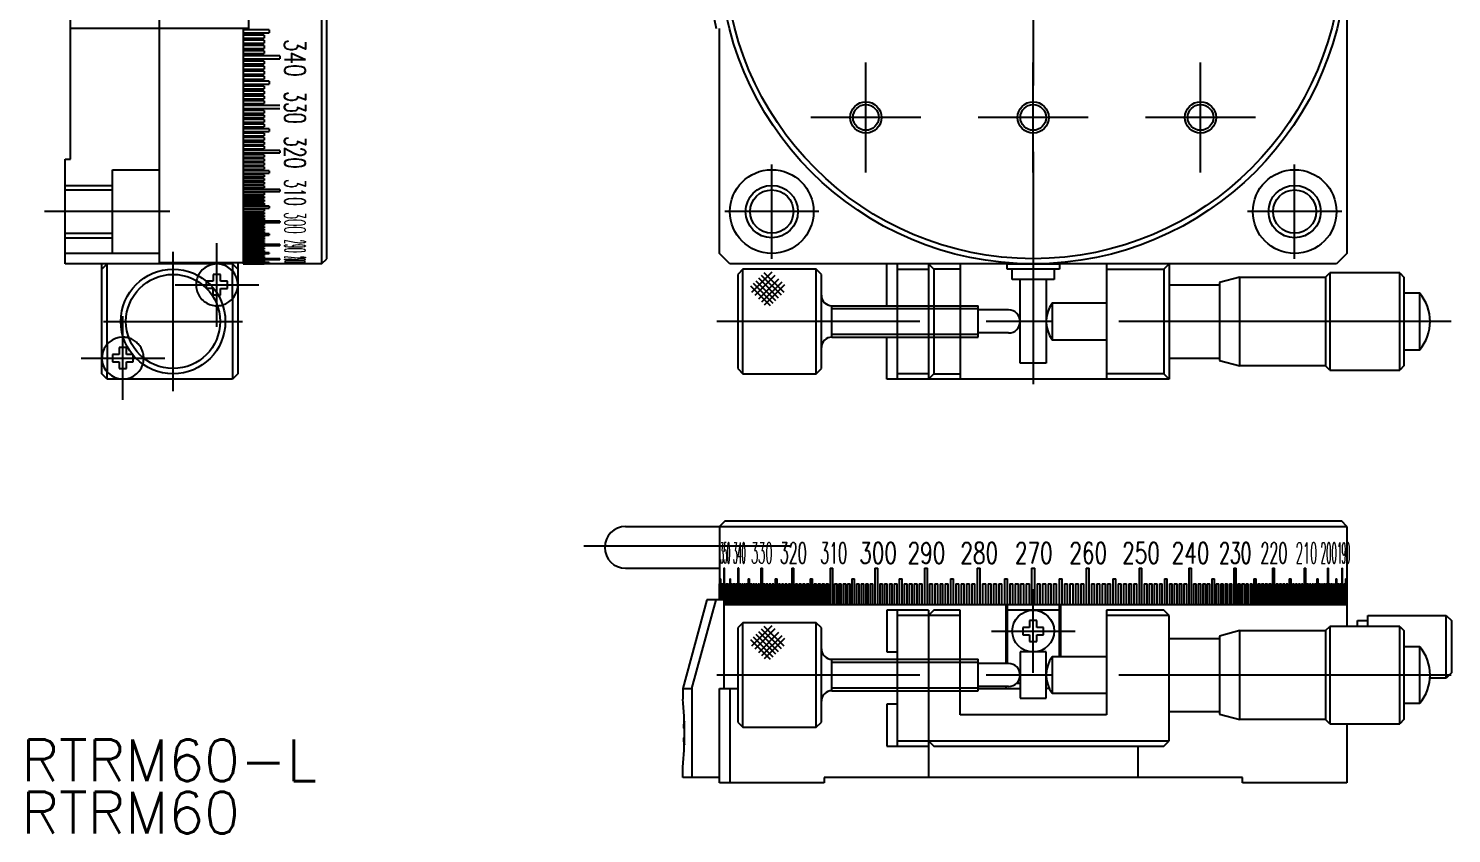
# Model space of a CAD drawing. Extents: x 1 to 268, y 0 to 156.
# Drawn here: x 0.7 to 136.8, y 0 to 76.9 of the extents above; entities that cross this region are included whole.
import ezdxf

# ---------------------------------------------------------------- set-up
doc = ezdxf.new("R2010")
doc.units = 0
doc.linetypes.add('CENTER', pattern=[50.8, 31.75, -6.35, 6.35, -6.35])
doc.linetypes.add('DASHED', pattern=[19.05, 12.7, -6.35])
doc.layers.get('0').update_dxf_attribs({"linetype": 'CONTINUOUS'})
doc.layers.add('CENTER', color=1, linetype='CENTER')
doc.styles.get("Standard").update_dxf_attribs({"font": 'txt.shx', "height": 3, "bigfont": 'bigfont.shx'})

# ---------------------------------------------------------------- blocks, each defined once
blk = doc.blocks.new('*U1')
at = {"color": 7, "linetype": 'CONTINUOUS'}
blk.add_text('RTRM60-L', height=4, dxfattribs=at).set_placement((0, 5))
blk = doc.blocks.new('*U2')
at = {"color": 7, "linetype": 'CONTINUOUS'}
blk.add_text('RTRM60', height=4, dxfattribs=at).set_placement((0, 0))

msp = doc.modelspace()

# ---------------------------------------------------------------- linework, layer by layer
at = {"color": 1, "linetype": 'CENTER'}
for p, q in [((96.76, 115.94), (96.76, 42.94)), ((80.76, 63.19), (80.76, 73.69)), ((96.76, 63.19), (96.76, 73.69)), ((112.76, 63.19), (112.76, 73.69)), ((86.01, 68.44), (75.51, 68.44)), ((102.01, 68.44), (91.51, 68.44)), ((118.01, 68.44), (107.51, 68.44)), ((71.76, 54.94), (71.76, 63.94)), ((121.76, 54.94), (121.76, 63.94)), ((76.26, 59.44), (67.26, 59.44)), ((126.26, 59.44), (117.26, 59.44)), ((18.71, 48.44), (18.71, 56.44)), ((14.51, 42.29), (14.51, 55.59)), ((14.71, 52.44), (22.71, 52.44)), ((9.71, 41.44), (9.71, 49.44)), ((7.86, 48.94), (21.16, 48.94)), ((136.71, 48.94), (66.51, 48.94)), ((5.71, 45.44), (13.71, 45.44)), ((53.79, 27.49), (73.57, 27.49)), ((96.76, 15.35), (96.76, 23.35)), ((92.76, 19.35), (100.76, 19.35)), ((136.71, 15.15), (66.51, 15.15))]:
    msp.add_line(p, q, dxfattribs=at)
at = {"color": 7, "linetype": 'CONTINUOUS'}
for p, q in [((13.21, 54.44), (13.21, 114.44)), ((28.71, 114.44), (28.71, 54.44)), ((29.21, 54.94), (29.21, 113.94)), ((126.76, 113.44), (126.76, 55.44)), ((4.71, 64.44), (4.71, 104.44)), ((21.71, 91.94), (21.71, 76.94)), ((21.71, 76.94), (4.71, 76.94)), ((21.21, 76.94), (21.21, 54.44)), ((66.76, 55.44), (66.76, 76.94)), ((4.21, 54.44), (4.21, 64.44)), ((4.21, 64.44), (4.71, 64.44)), ((13.21, 55.44), (4.21, 55.44)), ((20.21, 54.44), (4.21, 54.44)), ((7.71, 43.94), (7.71, 54.44)), ((7.71, 53.94), (8.21, 54.44)), ((8.21, 46.77), (8.21, 54.44)), ((21.21, 54.56), (13.21, 54.56)), ((13.71, 54.56), (13.71, 54.44)), ((20.71, 53.94), (20.21, 54.44)), ((20.21, 54.44), (20.21, 53.77)), ((20.71, 54.56), (20.71, 43.94)), ((28.71, 54.44), (21.21, 54.44)), ((28.71, 54.44), (29.21, 54.94)), ((67.76, 54.44), (66.76, 55.44)), ((125.76, 54.44), (67.76, 54.44)), ((82.76, 50.44), (82.76, 54.44)), ((83.76, 54.44), (83.76, 43.44)), ((86.76, 54.44), (86.76, 43.44)), ((87.26, 53.94), (86.76, 54.44)), ((89.76, 54.44), (89.76, 43.44)), ((94.26, 53.94), (94.26, 54.44)), ((99.26, 54.44), (99.26, 53.94)), ((103.76, 54.44), (103.76, 43.44)), ((109.26, 53.94), (109.76, 54.44)), ((109.76, 54.44), (109.76, 43.44)), ((126.76, 55.44), (125.76, 54.44)), ((19.06, 53.44), (18.36, 53.44)), ((18.36, 53.44), (18.36, 52.79)), ((19.06, 52.79), (19.06, 53.44)), ((69.01, 53.94), (68.51, 53.44)), ((68.51, 53.44), (68.51, 44.44)), ((76.01, 53.94), (69.01, 53.94)), ((69.01, 43.94), (69.01, 53.94)), ((76.51, 53.44), (76.01, 53.94)), ((76.01, 43.94), (76.01, 53.94)), ((76.51, 44.44), (76.51, 53.44)), ((83.76, 53.94), (86.76, 53.94)), ((89.76, 53.94), (87.26, 53.94)), ((87.26, 53.94), (87.26, 43.94)), ((99.26, 53.94), (94.26, 53.94)), ((94.76, 52.94), (94.76, 53.94)), ((98.76, 53.94), (98.76, 52.94)), ((103.76, 53.94), (109.26, 53.94)), ((109.26, 53.94), (109.26, 43.94)), ((116.51, 53.19), (114.56, 52.67)), ((116.51, 44.69), (116.51, 53.19)), ((116.51, 53.19), (124.71, 53.19)), ((124.71, 53.19), (125.11, 53.59)), ((124.71, 53.19), (124.71, 44.69)), ((125.11, 53.59), (125.11, 44.29)), ((131.81, 53.59), (125.11, 53.59)), ((131.81, 44.29), (131.81, 53.59)), ((131.81, 53.59), (132.21, 53.19)), ((132.21, 53.19), (132.21, 44.69)), ((18.36, 52.79), (17.71, 52.79)), ((17.71, 52.79), (17.71, 52.79)), ((19.71, 52.79), (19.06, 52.79)), ((19.06, 51.44), (19.06, 52.09)), ((19.06, 52.09), (19.71, 52.09)), ((19.71, 52.09), (19.71, 52.79)), ((98.76, 52.94), (94.76, 52.94)), ((95.51, 44.94), (95.51, 52.94)), ((98.01, 52.94), (98.01, 44.94)), ((109.76, 52.44), (114.56, 52.44)), ((114.56, 52.67), (114.56, 45.22)), ((18.84, 51.44), (19.06, 51.44)), ((20.21, 51.12), (20.21, 43.44)), ((77.51, 50.44), (83.76, 50.44)), ((77.51, 47.44), (77.51, 50.44)), ((89.76, 50.44), (91.51, 50.44)), ((91.51, 47.44), (91.51, 50.44)), ((103.76, 50.69), (98.57, 50.69)), ((98.57, 50.69), (98.57, 47.19)), ((133.73, 51.64), (132.21, 51.64)), ((133.73, 46.24), (133.73, 51.64)), ((94.41, 50.04), (91.51, 50.04)), ((94.41, 47.84), (91.51, 47.84)), ((10.06, 46.44), (9.36, 46.44)), ((9.36, 46.44), (9.36, 45.79)), ((10.06, 45.79), (10.06, 46.44)), ((77.51, 47.44), (83.76, 47.44)), ((82.76, 43.44), (82.76, 47.44)), ((89.76, 47.44), (91.51, 47.44)), ((98.57, 47.19), (103.76, 47.19)), ((9.36, 45.79), (8.71, 45.79)), ((8.71, 45.79), (8.71, 45.09)), ((8.71, 45.09), (9.36, 45.09)), ((9.36, 45.09), (9.36, 44.44)), ((10.63, 45.79), (10.06, 45.79)), ((10.06, 44.44), (10.06, 45.09)), ((10.06, 45.09), (10.71, 45.09)), ((10.71, 45.09), (10.71, 45.69)), ((98.01, 44.94), (95.51, 44.94)), ((109.76, 45.44), (114.56, 45.44)), ((114.56, 45.22), (116.51, 44.69)), ((132.21, 46.24), (133.73, 46.24)), ((8.21, 43.44), (7.71, 43.94)), ((8.21, 43.44), (8.21, 44.12)), ((9.36, 44.44), (10.06, 44.44)), ((20.71, 43.94), (20.21, 43.44)), ((68.51, 44.44), (69.01, 43.94)), ((69.01, 43.94), (76.01, 43.94)), ((76.01, 43.94), (76.51, 44.44)), ((86.76, 43.94), (83.76, 43.94)), ((87.26, 43.94), (86.76, 43.44)), ((87.26, 43.94), (89.76, 43.94)), ((109.26, 43.94), (103.76, 43.94)), ((109.26, 43.94), (109.76, 43.44)), ((124.71, 44.69), (116.51, 44.69)), ((125.11, 44.29), (124.71, 44.69)), ((125.11, 44.29), (131.81, 44.29)), ((132.21, 44.69), (131.81, 44.29)), ((20.21, 43.44), (8.21, 43.44)), ((109.76, 43.44), (82.76, 43.44)), ((57.79, 29.35), (126.76, 29.35)), ((67.26, 29.85), (66.76, 29.35)), ((66.76, 29.35), (66.76, 22.35)), ((126.26, 29.85), (67.26, 29.85)), ((126.76, 29.35), (126.26, 29.85)), ((126.76, 29.35), (126.76, 21.85)), ((57.79, 25.35), (66.76, 25.35)), ((67.24, 25.35), (67.19, 25.35)), ((68.62, 25.35), (68.52, 25.35)), ((65.54, 22.35), (63.26, 13.85)), ((64.11, 13.85), (66.45, 22.35)), ((67.2, 22.35), (65.54, 22.35)), ((67.2, 13.85), (67.2, 22.35)), ((126.76, 21.85), (67.2, 21.85)), ((94.16, 16.25), (94.16, 21.85)), ((94.26, 21.85), (94.26, 16.25)), ((99.26, 16.9), (99.26, 21.85)), ((99.36, 21.85), (99.36, 16.9)), ((126.76, 21.85), (126.76, 19.8)), ((86.76, 21.35), (82.76, 21.35)), ((82.76, 21.35), (82.76, 17.35)), ((83.76, 21.35), (83.76, 8.35)), ((89.76, 20.85), (83.76, 20.85)), ((87.26, 21.35), (86.76, 20.85)), ((86.76, 21.35), (86.76, 5.35)), ((89.76, 21.35), (87.26, 21.35)), ((89.76, 11.35), (89.76, 21.35)), ((99.26, 21.35), (94.26, 21.35)), ((109.26, 21.35), (103.76, 21.35)), ((103.76, 21.35), (103.76, 11.35)), ((109.76, 20.85), (103.76, 20.85)), ((109.76, 20.85), (109.26, 21.35)), ((109.76, 8.85), (109.76, 20.85)), ((128.76, 19.8), (128.76, 20.85)), ((128.76, 20.85), (136.26, 20.85)), ((136.26, 20.85), (136.76, 20.35)), ((136.26, 14.85), (136.26, 20.85)), ((69.01, 20.15), (68.51, 19.65)), ((68.51, 19.65), (68.51, 10.65)), ((76.01, 20.15), (69.01, 20.15)), ((69.01, 10.15), (69.01, 20.15)), ((76.51, 19.65), (76.01, 20.15)), ((76.01, 10.15), (76.01, 20.15)), ((76.51, 10.65), (76.51, 19.65)), ((96.41, 19.7), (95.76, 19.7)), ((95.76, 19.7), (95.76, 19)), ((97.11, 20.35), (96.41, 20.35)), ((96.41, 20.35), (96.41, 19.7)), ((97.11, 19.7), (97.11, 20.35)), ((97.76, 19.7), (97.11, 19.7)), ((97.76, 19), (97.76, 19.7)), ((116.51, 19.4), (114.56, 18.87)), ((116.51, 10.9), (116.51, 19.4)), ((116.51, 19.4), (124.71, 19.4)), ((124.71, 19.4), (125.11, 19.8)), ((124.71, 19.4), (124.71, 10.9)), ((125.11, 19.8), (125.11, 10.5)), ((131.81, 19.8), (125.11, 19.8)), ((127.76, 19.8), (127.76, 20.35)), ((127.76, 20.35), (128.76, 20.35)), ((131.81, 10.5), (131.81, 19.8)), ((131.81, 19.8), (132.21, 19.4)), ((132.21, 19.4), (132.21, 10.9)), ((136.76, 20.35), (136.76, 15.35)), ((95.76, 19), (96.41, 19)), ((96.41, 19), (96.41, 18.35)), ((96.41, 18.35), (97.11, 18.35)), ((97.11, 18.35), (97.11, 19)), ((97.11, 19), (97.76, 19)), ((109.76, 18.65), (114.56, 18.65)), ((114.56, 18.87), (114.56, 11.42)), ((133.73, 17.85), (132.21, 17.85)), ((133.73, 12.45), (133.73, 17.85)), ((77.51, 16.65), (83.76, 16.65)), ((77.51, 13.65), (77.51, 16.65)), ((82.76, 17.35), (83.76, 17.35)), ((89.76, 16.65), (91.51, 16.65)), ((91.51, 13.65), (91.51, 16.65)), ((98.01, 17.35), (95.51, 17.35)), ((95.51, 17.35), (95.51, 12.95)), ((98.01, 12.95), (98.01, 17.35)), ((103.76, 16.9), (98.57, 16.9)), ((98.57, 16.9), (98.57, 13.4)), ((94.41, 16.25), (91.51, 16.25)), ((136.76, 15.35), (136.26, 14.85)), ((63.26, 13.85), (64.11, 13.85)), ((63.26, 13.85), (63.26, 12.85)), ((64.11, 13.85), (64.11, 5.35)), ((66.76, 4.85), (66.76, 13.85)), ((66.76, 13.85), (68.51, 13.85)), ((67.76, 13.85), (67.76, 4.85)), ((77.51, 13.65), (83.76, 13.65)), ((89.76, 13.65), (91.51, 13.65)), ((94.41, 14.05), (91.51, 14.05)), ((91.51, 13.85), (95.51, 13.85)), ((94.16, 13.85), (94.16, 14.05)), ((95.51, 14.35), (95.17, 14.35)), ((98.12, 14.35), (98.01, 14.35)), ((98.31, 13.85), (98.01, 13.85)), ((136.26, 14.85), (134.7, 14.85)), ((83.76, 12.35), (82.76, 12.35)), ((82.76, 12.35), (82.76, 8.35)), ((95.51, 12.95), (98.01, 12.95)), ((98.57, 13.4), (103.76, 13.4)), ((132.21, 12.45), (133.73, 12.45)), ((103.76, 11.35), (89.76, 11.35)), ((109.76, 11.65), (114.56, 11.65)), ((114.56, 11.42), (116.51, 10.9)), ((124.71, 10.9), (116.51, 10.9)), ((125.11, 10.5), (124.71, 10.9)), ((132.21, 10.9), (131.81, 10.5)), ((63.42, 10.06), (63.33, 10.06)), ((63.33, 10.06), (63.42, 9.96)), ((68.51, 10.65), (69.01, 10.15)), ((69.01, 10.15), (76.01, 10.15)), ((76.01, 10.15), (76.51, 10.65)), ((125.11, 10.5), (131.81, 10.5)), ((126.76, 10.5), (126.76, 4.85)), ((63.33, 9.13), (63.42, 9.24)), ((63.42, 9.13), (63.33, 9.13)), ((82.76, 8.35), (86.76, 8.35)), ((83.76, 8.85), (109.76, 8.85)), ((86.76, 8.85), (87.26, 8.35)), ((87.26, 8.35), (109.26, 8.35)), ((106.76, 8.35), (106.76, 5.35)), ((109.26, 8.35), (109.76, 8.85)), ((63.26, 5.35), (63.26, 6.35)), ((66.76, 5.35), (63.26, 5.35)), ((76.76, 4.85), (66.76, 4.85)), ((116.76, 5.35), (76.76, 5.35)), ((76.76, 5.35), (76.76, 4.85)), ((116.76, 4.85), (116.76, 5.35)), ((126.76, 4.85), (116.76, 4.85))]:
    msp.add_line(p, q, dxfattribs=at)
for p, q in [((23.71, 76.82), (21.21, 76.82)), ((21.21, 76.54), (23.71, 76.54)), ((23.21, 76.32), (21.21, 76.32)), ((23.21, 76.32), (23.21, 76.03)), ((23.71, 76.82), (23.71, 76.54)), ((21.21, 76.03), (23.21, 76.03)), ((23.21, 75.82), (21.21, 75.82)), ((21.21, 75.53), (23.21, 75.53)), ((23.21, 75.32), (21.21, 75.32)), ((21.21, 75.03), (23.21, 75.03)), ((23.21, 75.82), (23.21, 75.53)), ((23.21, 75.32), (23.21, 75.03)), ((23.21, 74.82), (21.21, 74.82)), ((21.21, 74.54), (23.21, 74.54)), ((24.71, 74.32), (21.21, 74.32)), ((21.21, 74.04), (24.71, 74.04)), ((23.21, 73.83), (21.21, 73.83)), ((21.21, 73.55), (23.21, 73.55)), ((23.21, 74.82), (23.21, 74.54)), ((23.21, 73.83), (23.21, 73.55)), ((24.71, 74.32), (24.71, 74.04)), ((23.21, 73.35), (21.21, 73.35)), ((21.21, 73.07), (23.21, 73.07)), ((23.21, 72.86), (21.21, 72.86)), ((21.21, 72.58), (23.21, 72.58)), ((23.21, 72.38), (21.21, 72.38)), ((23.21, 73.35), (23.21, 73.07)), ((23.21, 72.86), (23.21, 72.58)), ((23.21, 72.38), (23.21, 72.11)), ((21.21, 72.11), (23.21, 72.11)), ((23.71, 71.9), (21.21, 71.9)), ((21.21, 71.63), (23.71, 71.63)), ((23.21, 71.43), (21.21, 71.43)), ((21.21, 71.16), (23.21, 71.16)), ((23.21, 70.96), (21.21, 70.96)), ((23.21, 71.43), (23.21, 71.16)), ((23.21, 70.96), (23.21, 70.69)), ((23.71, 71.9), (23.71, 71.63)), ((21.21, 70.69), (23.21, 70.69)), ((23.21, 70.49), (21.21, 70.49)), ((21.21, 70.23), (23.21, 70.23)), ((23.21, 70.03), (21.21, 70.03)), ((21.21, 69.77), (23.21, 69.77)), ((24.71, 69.57), (21.21, 69.57)), ((23.21, 70.49), (23.21, 70.23)), ((23.21, 70.03), (23.21, 69.77)), ((21.21, 69.31), (24.71, 69.31)), ((23.21, 69.12), (21.21, 69.12)), ((21.21, 68.86), (23.21, 68.86)), ((23.21, 68.67), (21.21, 68.67)), ((21.21, 68.42), (23.21, 68.42)), ((23.21, 68.23), (21.21, 68.23)), ((23.21, 69.12), (23.21, 68.86)), ((23.21, 68.67), (23.21, 68.42)), ((23.21, 68.23), (23.21, 67.98)), ((21.21, 67.98), (23.21, 67.98)), ((23.21, 67.79), (21.21, 67.79)), ((21.21, 67.54), (23.21, 67.54)), ((23.71, 67.36), (21.21, 67.36)), ((21.21, 67.11), (23.71, 67.11)), ((23.21, 66.93), (21.21, 66.93)), ((21.21, 66.69), (23.21, 66.69)), ((23.21, 67.79), (23.21, 67.54)), ((23.21, 66.93), (23.21, 66.69)), ((23.71, 67.36), (23.71, 67.11)), ((23.21, 66.51), (21.21, 66.51)), ((21.21, 66.27), (23.21, 66.27)), ((23.21, 66.09), (21.21, 66.09)), ((21.21, 65.86), (23.21, 65.86)), ((23.21, 65.68), (21.21, 65.68)), ((21.21, 65.45), (23.21, 65.45)), ((23.21, 66.51), (23.21, 66.27)), ((23.21, 66.09), (23.21, 65.86)), ((23.21, 65.68), (23.21, 65.45)), ((24.71, 65.28), (21.21, 65.28)), ((21.21, 65.05), (24.71, 65.05)), ((23.21, 64.88), (21.21, 64.88)), ((21.21, 64.65), (23.21, 64.65)), ((23.21, 64.48), (21.21, 64.48)), ((21.21, 64.26), (23.21, 64.26)), ((23.21, 64.09), (21.21, 64.09)), ((23.21, 64.88), (23.21, 64.65)), ((23.21, 64.48), (23.21, 64.26)), ((23.21, 64.09), (23.21, 63.88)), ((24.71, 65.28), (24.71, 65.05)), ((21.21, 63.88), (23.21, 63.88)), ((23.21, 63.71), (21.21, 63.71)), ((21.21, 63.5), (23.21, 63.5)), ((23.71, 63.34), (21.21, 63.34)), ((21.21, 63.13), (23.71, 63.13)), ((23.21, 62.97), (21.21, 62.97)), ((21.21, 62.76), (23.21, 62.76)), ((23.21, 62.61), (21.21, 62.61)), ((23.21, 63.71), (23.21, 63.5)), ((23.21, 62.97), (23.21, 62.76)), ((23.21, 62.61), (23.21, 62.4)), ((23.71, 63.34), (23.71, 63.13)), ((21.21, 62.4), (23.21, 62.4)), ((23.21, 62.25), (21.21, 62.25)), ((21.21, 62.05), (23.21, 62.05)), ((23.21, 61.9), (21.21, 61.9)), ((21.21, 61.71), (23.21, 61.71)), ((24.71, 61.56), (21.21, 61.56)), ((21.21, 61.37), (24.71, 61.37)), ((23.21, 62.25), (23.21, 62.05)), ((23.21, 61.9), (23.21, 61.71)), ((24.71, 61.56), (24.71, 61.37)), ((23.21, 61.22), (21.21, 61.22)), ((21.21, 61.04), (23.21, 61.04)), ((23.21, 60.9), (21.21, 60.9)), ((21.21, 60.71), (23.21, 60.71)), ((23.21, 60.58), (21.21, 60.58)), ((21.21, 60.4), (23.21, 60.4)), ((23.21, 60.26), (21.21, 60.26)), ((21.21, 60.09), (23.21, 60.09)), ((23.71, 59.96), (21.21, 59.96)), ((23.21, 61.22), (23.21, 61.04)), ((23.21, 60.9), (23.21, 60.71)), ((23.21, 60.58), (23.21, 60.4)), ((23.21, 60.26), (23.21, 60.09)), ((23.71, 59.96), (23.71, 59.78)), ((21.21, 59.78), (23.71, 59.78)), ((23.21, 59.66), (21.21, 59.66)), ((21.21, 59.49), (23.21, 59.49)), ((23.21, 59.37), (21.21, 59.37)), ((21.21, 59.2), (23.21, 59.2)), ((23.21, 59.08), (21.21, 59.08)), ((21.21, 58.92), (23.21, 58.92)), ((23.21, 58.81), (21.21, 58.81)), ((21.21, 58.65), (23.21, 58.65)), ((24.71, 58.54), (21.21, 58.54)), ((23.21, 59.66), (23.21, 59.49)), ((23.21, 59.37), (23.21, 59.2)), ((23.21, 59.08), (23.21, 58.92)), ((23.21, 58.81), (23.21, 58.65)), ((24.71, 58.54), (24.71, 58.39)), ((21.21, 58.39), (24.71, 58.39)), ((23.21, 58.28), (21.21, 58.28)), ((21.21, 58.13), (23.21, 58.13)), ((23.21, 58.03), (21.21, 58.03)), ((21.21, 57.89), (23.21, 57.89)), ((23.21, 57.78), (21.21, 57.78)), ((21.21, 57.65), (23.21, 57.65)), ((23.21, 57.55), (21.21, 57.55)), ((21.21, 57.42), (23.21, 57.42)), ((23.71, 57.32), (21.21, 57.32)), ((21.21, 57.19), (23.71, 57.19)), ((23.21, 58.28), (23.21, 58.13)), ((23.21, 58.03), (23.21, 57.89)), ((23.21, 57.78), (23.21, 57.65)), ((23.21, 57.55), (23.21, 57.42)), ((23.71, 57.32), (23.71, 57.19)), ((23.21, 57.1), (21.21, 57.1)), ((21.21, 56.98), (23.21, 56.98)), ((23.21, 56.89), (21.21, 56.89)), ((21.21, 56.77), (23.21, 56.77)), ((23.21, 56.69), (21.21, 56.69)), ((21.21, 56.57), (23.21, 56.57)), ((23.21, 56.49), (21.21, 56.49)), ((21.21, 56.38), (23.21, 56.38)), ((24.71, 56.31), (21.21, 56.31)), ((21.21, 56.2), (24.71, 56.2)), ((23.21, 56.13), (21.21, 56.13)), ((21.21, 56.03), (23.21, 56.03)), ((23.21, 55.96), (21.21, 55.96)), ((21.21, 55.87), (23.21, 55.87)), ((23.21, 55.8), (21.21, 55.8)), ((23.21, 57.1), (23.21, 56.98)), ((23.21, 56.89), (23.21, 56.77)), ((23.21, 56.69), (23.21, 56.57)), ((23.21, 56.49), (23.21, 56.38)), ((23.21, 56.13), (23.21, 56.03)), ((23.21, 55.96), (23.21, 55.87)), ((23.21, 55.8), (23.21, 55.71)), ((24.71, 56.31), (24.71, 56.2)), ((21.21, 55.71), (23.21, 55.71)), ((23.21, 55.65), (21.21, 55.65)), ((21.21, 55.57), (23.21, 55.57)), ((23.71, 55.51), (21.21, 55.51)), ((21.21, 55.43), (23.71, 55.43)), ((23.21, 55.37), (21.21, 55.37)), ((21.21, 55.3), (23.21, 55.3)), ((23.21, 55.25), (21.21, 55.25)), ((21.21, 55.18), (23.21, 55.18)), ((23.21, 55.13), (21.21, 55.13)), ((21.21, 55.07), (23.21, 55.07)), ((23.21, 55.02), (21.21, 55.02)), ((21.21, 54.97), (23.21, 54.97)), ((24.71, 54.93), (21.21, 54.93)), ((21.21, 54.87), (24.71, 54.87)), ((23.21, 54.84), (21.21, 54.84)), ((21.21, 54.79), (23.21, 54.79)), ((23.21, 54.76), (21.21, 54.76)), ((21.21, 54.72), (23.21, 54.72)), ((23.21, 54.69), (21.21, 54.69)), ((21.21, 54.65), (23.21, 54.65)), ((23.21, 54.62), (21.21, 54.62)), ((21.21, 54.59), (23.21, 54.59)), ((23.71, 54.57), (21.21, 54.57)), ((21.21, 54.55), (23.71, 54.55)), ((23.21, 54.53), (21.21, 54.53)), ((21.21, 54.51), (23.21, 54.51)), ((23.21, 54.49), (21.21, 54.49)), ((21.21, 54.48), (23.21, 54.48)), ((23.21, 54.47), (21.21, 54.47)), ((21.21, 54.46), (23.21, 54.46)), ((21.21, 54.45), (23.21, 54.45)), ((23.21, 54.45), (21.21, 54.45)), ((24.71, 54.44), (21.21, 54.44)), ((23.21, 55.65), (23.21, 55.57)), ((23.21, 55.37), (23.21, 55.3)), ((23.21, 55.25), (23.21, 55.18)), ((23.21, 55.13), (23.21, 55.07)), ((23.21, 55.02), (23.21, 54.97)), ((23.21, 54.84), (23.21, 54.79)), ((23.21, 54.76), (23.21, 54.72)), ((23.21, 54.69), (23.21, 54.65)), ((23.21, 54.62), (23.21, 54.59)), ((23.21, 54.53), (23.21, 54.51)), ((23.21, 54.49), (23.21, 54.48)), ((23.21, 54.47), (23.21, 54.46)), ((23.21, 54.45), (23.21, 54.45)), ((23.71, 55.51), (23.71, 55.43)), ((23.71, 54.57), (23.71, 54.55)), ((24.71, 54.93), (24.71, 54.87)), ((67.19, 25.35), (67.19, 22.35)), ((67.24, 21.85), (67.24, 25.35)), ((68.52, 25.35), (68.52, 21.85)), ((68.62, 21.85), (68.62, 25.35)), ((70.71, 25.35), (70.86, 25.35)), ((70.71, 25.35), (70.71, 21.85)), ((70.86, 21.85), (70.86, 25.35)), ((73.68, 25.35), (73.88, 25.35)), ((73.68, 25.35), (73.68, 21.85)), ((73.88, 21.85), (73.88, 25.35)), ((77.36, 25.35), (77.59, 25.35)), ((77.36, 25.35), (77.36, 21.85)), ((77.59, 21.85), (77.59, 25.35)), ((81.63, 25.35), (81.89, 25.35)), ((81.63, 25.35), (81.63, 21.85)), ((81.89, 21.85), (81.89, 25.35)), ((86.36, 25.35), (86.64, 25.35)), ((86.36, 25.35), (86.36, 21.85)), ((86.64, 21.85), (86.64, 25.35)), ((91.4, 25.35), (91.7, 25.35)), ((91.4, 25.35), (91.4, 21.85)), ((91.7, 21.85), (91.7, 25.35)), ((96.61, 25.35), (96.61, 21.85)), ((96.61, 25.35), (96.91, 25.35)), ((96.91, 21.85), (96.91, 25.35)), ((101.82, 25.35), (102.12, 25.35)), ((101.82, 25.35), (101.82, 21.85)), ((102.12, 21.85), (102.12, 25.35)), ((106.88, 25.35), (107.16, 25.35)), ((106.88, 25.35), (106.88, 21.85)), ((107.16, 21.85), (107.16, 25.35)), ((111.63, 25.35), (111.89, 25.35)), ((111.63, 25.35), (111.63, 21.85)), ((111.89, 21.85), (111.89, 25.35)), ((115.93, 25.35), (116.16, 25.35)), ((115.93, 25.35), (115.93, 21.85)), ((116.16, 21.85), (116.16, 25.35)), ((119.65, 25.35), (119.84, 25.35)), ((119.65, 25.35), (119.65, 21.85)), ((119.84, 21.85), (119.84, 25.35)), ((122.67, 25.35), (122.82, 25.35)), ((122.67, 25.35), (122.67, 21.85)), ((122.82, 21.85), (122.82, 25.35)), ((124.9, 25.35), (125, 25.35)), ((124.9, 25.35), (124.9, 21.85)), ((125, 21.85), (125, 25.35)), ((126.28, 25.35), (126.33, 25.35)), ((126.28, 25.35), (126.28, 21.85)), ((126.33, 21.85), (126.33, 25.35)), ((66.76, 23.85), (66.77, 23.85)), ((66.76, 23.85), (66.76, 22.35)), ((66.77, 23.85), (66.79, 23.85)), ((66.77, 23.85), (66.77, 22.35)), ((66.77, 22.35), (66.77, 23.85)), ((66.79, 23.85), (66.79, 22.35)), ((66.79, 23.85), (66.81, 23.85)), ((66.79, 22.35), (66.79, 23.85)), ((66.81, 22.35), (66.81, 23.85)), ((66.82, 23.85), (66.82, 22.35)), ((66.82, 23.85), (66.85, 23.85)), ((66.85, 22.35), (66.85, 23.85)), ((66.86, 24.35), (66.86, 22.35)), ((66.86, 24.35), (66.89, 24.35)), ((66.89, 22.35), (66.89, 24.35)), ((66.91, 23.85), (66.91, 22.35)), ((66.91, 23.85), (66.94, 23.85)), ((66.94, 22.35), (66.94, 23.85)), ((66.97, 23.85), (66.97, 22.35)), ((66.97, 23.85), (67, 23.85)), ((67, 22.35), (67, 23.85)), ((67.03, 23.85), (67.03, 22.35)), ((67.03, 23.85), (67.07, 23.85)), ((67.07, 22.35), (67.07, 23.85)), ((67.11, 23.85), (67.11, 22.35)), ((67.11, 23.85), (67.15, 23.85)), ((67.15, 22.35), (67.15, 23.85)), ((67.28, 23.85), (67.34, 23.85)), ((67.28, 23.85), (67.28, 21.85)), ((67.34, 21.85), (67.34, 23.85)), ((67.39, 23.85), (67.45, 23.85)), ((67.39, 23.85), (67.39, 21.85)), ((67.45, 21.85), (67.45, 23.85)), ((67.5, 23.85), (67.5, 21.85)), ((67.5, 23.85), (67.56, 23.85)), ((67.56, 21.85), (67.56, 23.85)), ((67.62, 23.85), (67.62, 21.85)), ((67.62, 23.85), (67.69, 23.85)), ((67.69, 21.85), (67.69, 23.85)), ((67.74, 24.35), (67.74, 21.85)), ((67.74, 24.35), (67.82, 24.35)), ((67.82, 21.85), (67.82, 24.35)), ((67.88, 23.85), (67.88, 21.85)), ((67.88, 23.85), (67.97, 23.85)), ((67.97, 21.85), (67.97, 23.85)), ((68.03, 23.85), (68.03, 21.85)), ((68.03, 23.85), (68.12, 23.85)), ((68.12, 21.85), (68.12, 23.85)), ((68.18, 23.85), (68.18, 21.85)), ((68.18, 23.85), (68.28, 23.85)), ((68.28, 21.85), (68.28, 23.85)), ((68.35, 23.85), (68.35, 21.85)), ((68.35, 23.85), (68.44, 23.85)), ((68.44, 21.85), (68.44, 23.85)), ((68.7, 23.85), (68.81, 23.85)), ((68.7, 23.85), (68.7, 21.85)), ((68.81, 21.85), (68.81, 23.85)), ((68.89, 23.85), (69, 23.85)), ((68.89, 23.85), (68.89, 21.85)), ((69, 21.85), (69, 23.85)), ((69.09, 23.85), (69.09, 21.85)), ((69.09, 23.85), (69.21, 23.85)), ((69.21, 21.85), (69.21, 23.85)), ((69.29, 23.85), (69.29, 21.85)), ((69.29, 23.85), (69.42, 23.85)), ((69.42, 21.85), (69.42, 23.85)), ((69.51, 24.35), (69.51, 21.85)), ((69.51, 24.35), (69.64, 24.35)), ((69.64, 21.85), (69.64, 24.35)), ((69.73, 23.85), (69.73, 21.85)), ((69.73, 23.85), (69.86, 23.85)), ((69.86, 21.85), (69.86, 23.85)), ((69.96, 23.85), (69.96, 21.85)), ((69.96, 23.85), (70.1, 23.85)), ((70.1, 21.85), (70.1, 23.85)), ((70.2, 23.85), (70.2, 21.85)), ((70.2, 23.85), (70.34, 23.85)), ((70.34, 21.85), (70.34, 23.85)), ((70.45, 23.85), (70.45, 21.85)), ((70.45, 23.85), (70.6, 23.85)), ((70.6, 21.85), (70.6, 23.85)), ((70.97, 23.85), (71.12, 23.85)), ((70.97, 23.85), (70.97, 21.85)), ((71.12, 21.85), (71.12, 23.85)), ((71.24, 23.85), (71.4, 23.85)), ((71.24, 23.85), (71.24, 21.85)), ((71.4, 21.85), (71.4, 23.85)), ((71.52, 23.85), (71.52, 21.85)), ((71.52, 23.85), (71.68, 23.85)), ((71.68, 21.85), (71.68, 23.85)), ((71.81, 23.85), (71.81, 21.85)), ((71.81, 23.85), (71.97, 23.85)), ((71.97, 21.85), (71.97, 23.85)), ((72.1, 24.35), (72.1, 21.85)), ((72.1, 24.35), (72.27, 24.35)), ((72.27, 21.85), (72.27, 24.35)), ((72.4, 23.85), (72.4, 21.85)), ((72.4, 23.85), (72.58, 23.85)), ((72.58, 21.85), (72.58, 23.85)), ((72.71, 23.85), (72.71, 21.85)), ((72.71, 23.85), (72.89, 23.85)), ((72.89, 21.85), (72.89, 23.85)), ((73.03, 23.85), (73.03, 21.85)), ((73.03, 23.85), (73.21, 23.85)), ((73.21, 21.85), (73.21, 23.85)), ((73.35, 23.85), (73.35, 21.85)), ((73.35, 23.85), (73.54, 23.85)), ((73.54, 21.85), (73.54, 23.85)), ((74.02, 23.85), (74.22, 23.85)), ((74.02, 23.85), (74.02, 21.85)), ((74.22, 21.85), (74.22, 23.85)), ((74.37, 23.85), (74.57, 23.85)), ((74.37, 23.85), (74.37, 21.85)), ((74.57, 21.85), (74.57, 23.85)), ((74.72, 23.85), (74.72, 21.85)), ((74.72, 23.85), (74.92, 23.85)), ((74.92, 21.85), (74.92, 23.85)), ((75.08, 23.85), (75.08, 21.85)), ((75.08, 23.85), (75.29, 23.85)), ((75.29, 21.85), (75.29, 23.85)), ((75.44, 24.35), (75.44, 21.85)), ((75.44, 24.35), (75.65, 24.35)), ((75.65, 21.85), (75.65, 24.35)), ((75.81, 23.85), (75.81, 21.85)), ((75.81, 23.85), (76.03, 23.85)), ((76.03, 21.85), (76.03, 23.85)), ((76.19, 23.85), (76.19, 21.85)), ((76.19, 23.85), (76.41, 23.85)), ((76.41, 21.85), (76.41, 23.85)), ((76.58, 23.85), (76.58, 21.85)), ((76.58, 23.85), (76.8, 23.85)), ((76.8, 21.85), (76.8, 23.85)), ((76.97, 23.85), (76.97, 21.85)), ((76.97, 23.85), (77.19, 23.85)), ((77.19, 21.85), (77.19, 23.85)), ((77.77, 23.85), (78, 23.85)), ((77.77, 23.85), (77.77, 21.85)), ((78, 21.85), (78, 23.85)), ((78.17, 23.85), (78.41, 23.85)), ((78.17, 23.85), (78.17, 21.85)), ((78.41, 21.85), (78.41, 23.85)), ((78.59, 23.85), (78.59, 21.85)), ((78.59, 23.85), (78.83, 23.85)), ((78.83, 21.85), (78.83, 23.85)), ((79.01, 23.85), (79.01, 21.85)), ((79.01, 23.85), (79.25, 23.85)), ((79.25, 21.85), (79.25, 23.85)), ((79.43, 24.35), (79.43, 21.85)), ((79.43, 24.35), (79.68, 24.35)), ((79.68, 21.85), (79.68, 24.35)), ((79.86, 23.85), (79.86, 21.85)), ((79.86, 23.85), (80.11, 23.85)), ((80.11, 21.85), (80.11, 23.85)), ((80.3, 23.85), (80.3, 21.85)), ((80.3, 23.85), (80.55, 23.85)), ((80.55, 21.85), (80.55, 23.85)), ((80.74, 23.85), (80.74, 21.85)), ((80.74, 23.85), (80.99, 23.85)), ((80.99, 21.85), (80.99, 23.85)), ((81.18, 23.85), (81.18, 21.85)), ((81.18, 23.85), (81.44, 23.85)), ((81.44, 21.85), (81.44, 23.85)), ((82.09, 23.85), (82.35, 23.85)), ((82.09, 23.85), (82.09, 21.85)), ((82.35, 21.85), (82.35, 23.85)), ((82.54, 23.85), (82.81, 23.85)), ((82.54, 23.85), (82.54, 21.85)), ((82.81, 21.85), (82.81, 23.85)), ((83.01, 23.85), (83.01, 21.85)), ((83.01, 23.85), (83.28, 23.85)), ((83.28, 21.85), (83.28, 23.85)), ((83.48, 23.85), (83.48, 21.85)), ((83.48, 23.85), (83.75, 23.85)), ((83.75, 21.85), (83.75, 23.85)), ((83.95, 24.35), (83.95, 21.85)), ((83.95, 24.35), (84.22, 24.35)), ((84.22, 21.85), (84.22, 24.35)), ((84.42, 23.85), (84.42, 21.85)), ((84.42, 23.85), (84.7, 23.85)), ((84.7, 21.85), (84.7, 23.85)), ((84.9, 23.85), (84.9, 21.85)), ((84.9, 23.85), (85.18, 23.85)), ((85.18, 21.85), (85.18, 23.85)), ((85.38, 23.85), (85.38, 21.85)), ((85.38, 23.85), (85.66, 23.85)), ((85.66, 21.85), (85.66, 23.85)), ((85.87, 23.85), (85.87, 21.85)), ((85.87, 23.85), (86.15, 23.85)), ((86.15, 21.85), (86.15, 23.85)), ((86.85, 23.85), (87.14, 23.85)), ((86.85, 23.85), (86.85, 21.85)), ((87.14, 21.85), (87.14, 23.85)), ((87.35, 23.85), (87.63, 23.85)), ((87.35, 23.85), (87.35, 21.85)), ((87.63, 21.85), (87.63, 23.85)), ((87.85, 23.85), (87.85, 21.85)), ((87.85, 23.85), (88.13, 23.85)), ((88.13, 21.85), (88.13, 23.85)), ((88.35, 23.85), (88.35, 21.85)), ((88.35, 23.85), (88.64, 23.85)), ((88.64, 21.85), (88.64, 23.85)), ((88.85, 24.35), (88.85, 21.85)), ((88.85, 24.35), (89.14, 24.35)), ((89.14, 21.85), (89.14, 24.35)), ((89.36, 23.85), (89.36, 21.85)), ((89.36, 23.85), (89.65, 23.85)), ((89.65, 21.85), (89.65, 23.85)), ((89.87, 23.85), (89.87, 21.85)), ((89.87, 23.85), (90.16, 23.85)), ((90.16, 21.85), (90.16, 23.85)), ((90.38, 23.85), (90.38, 21.85)), ((90.38, 23.85), (90.67, 23.85)), ((90.67, 21.85), (90.67, 23.85)), ((90.89, 23.85), (90.89, 21.85)), ((90.89, 23.85), (91.18, 23.85)), ((91.18, 21.85), (91.18, 23.85)), ((91.92, 23.85), (91.92, 21.85)), ((91.92, 23.85), (92.22, 23.85)), ((92.22, 21.85), (92.22, 23.85)), ((92.44, 23.85), (92.44, 21.85)), ((92.44, 23.85), (92.73, 23.85)), ((92.73, 21.85), (92.73, 23.85)), ((92.96, 23.85), (92.96, 21.85)), ((92.96, 23.85), (93.25, 23.85)), ((93.25, 21.85), (93.25, 23.85)), ((93.48, 23.85), (93.48, 21.85)), ((93.48, 23.85), (93.77, 23.85)), ((93.77, 21.85), (93.77, 23.85)), ((94, 24.35), (94, 21.85)), ((94, 24.35), (94.3, 24.35)), ((94.3, 21.85), (94.3, 24.35)), ((94.52, 23.85), (94.52, 21.85)), ((94.52, 23.85), (94.82, 23.85)), ((94.82, 21.85), (94.82, 23.85)), ((95.04, 23.85), (95.04, 21.85)), ((95.04, 23.85), (95.34, 23.85)), ((95.34, 21.85), (95.34, 23.85)), ((95.56, 23.85), (95.56, 21.85)), ((95.56, 23.85), (95.86, 23.85)), ((95.86, 21.85), (95.86, 23.85)), ((96.09, 23.85), (96.09, 21.85)), ((96.09, 23.85), (96.39, 23.85)), ((96.39, 21.85), (96.39, 23.85)), ((97.13, 23.85), (97.43, 23.85)), ((97.13, 23.85), (97.13, 21.85)), ((97.43, 21.85), (97.43, 23.85)), ((97.66, 23.85), (97.96, 23.85)), ((97.66, 23.85), (97.66, 21.85)), ((97.96, 21.85), (97.96, 23.85)), ((98.18, 23.85), (98.18, 21.85)), ((98.18, 23.85), (98.48, 23.85)), ((98.48, 21.85), (98.48, 23.85)), ((98.7, 23.85), (98.7, 21.85)), ((98.7, 23.85), (99, 23.85)), ((99, 21.85), (99, 23.85)), ((99.23, 24.35), (99.23, 21.85)), ((99.23, 24.35), (99.52, 24.35)), ((99.52, 21.85), (99.52, 24.35)), ((99.75, 23.85), (99.75, 21.85)), ((99.75, 23.85), (100.05, 23.85)), ((100.05, 21.85), (100.05, 23.85)), ((100.27, 23.85), (100.27, 21.85)), ((100.27, 23.85), (100.57, 23.85)), ((100.57, 21.85), (100.57, 23.85)), ((100.79, 23.85), (100.79, 21.85)), ((100.79, 23.85), (101.08, 23.85)), ((101.08, 21.85), (101.08, 23.85)), ((101.31, 23.85), (101.31, 21.85)), ((101.31, 23.85), (101.6, 23.85)), ((101.6, 21.85), (101.6, 23.85)), ((102.34, 23.85), (102.63, 23.85)), ((102.34, 23.85), (102.34, 21.85)), ((102.63, 21.85), (102.63, 23.85)), ((102.85, 23.85), (103.14, 23.85)), ((102.85, 23.85), (102.85, 21.85)), ((103.14, 21.85), (103.14, 23.85)), ((103.36, 23.85), (103.36, 21.85)), ((103.36, 23.85), (103.66, 23.85)), ((103.66, 21.85), (103.66, 23.85)), ((103.87, 23.85), (103.87, 21.85)), ((103.87, 23.85), (104.16, 23.85)), ((104.16, 21.85), (104.16, 23.85)), ((104.38, 24.35), (104.38, 21.85)), ((104.38, 24.35), (104.67, 24.35)), ((104.67, 21.85), (104.67, 24.35)), ((104.89, 23.85), (104.89, 21.85)), ((104.89, 23.85), (105.17, 23.85)), ((105.17, 21.85), (105.17, 23.85)), ((105.39, 23.85), (105.39, 21.85)), ((105.39, 23.85), (105.68, 23.85)), ((105.68, 21.85), (105.68, 23.85)), ((105.89, 23.85), (105.89, 21.85)), ((105.89, 23.85), (106.17, 23.85)), ((106.17, 21.85), (106.17, 23.85)), ((106.39, 23.85), (106.39, 21.85)), ((106.39, 23.85), (106.67, 23.85)), ((106.67, 21.85), (106.67, 23.85)), ((107.37, 23.85), (107.65, 23.85)), ((107.37, 23.85), (107.37, 21.85)), ((107.65, 21.85), (107.65, 23.85)), ((107.86, 23.85), (108.14, 23.85)), ((107.86, 23.85), (107.86, 21.85)), ((108.14, 21.85), (108.14, 23.85)), ((108.34, 23.85), (108.34, 21.85)), ((108.34, 23.85), (108.62, 23.85)), ((108.62, 21.85), (108.62, 23.85)), ((108.83, 23.85), (108.83, 21.85)), ((108.83, 23.85), (109.1, 23.85)), ((109.1, 21.85), (109.1, 23.85)), ((109.3, 24.35), (109.3, 21.85)), ((109.3, 24.35), (109.58, 24.35)), ((109.58, 21.85), (109.58, 24.35)), ((109.78, 23.85), (109.78, 21.85)), ((109.78, 23.85), (110.05, 23.85)), ((110.05, 21.85), (110.05, 23.85)), ((110.25, 23.85), (110.25, 21.85)), ((110.25, 23.85), (110.51, 23.85)), ((110.51, 21.85), (110.51, 23.85)), ((110.71, 23.85), (110.71, 21.85)), ((110.71, 23.85), (110.98, 23.85)), ((110.98, 21.85), (110.98, 23.85)), ((111.17, 23.85), (111.17, 21.85)), ((111.17, 23.85), (111.44, 23.85)), ((111.44, 21.85), (111.44, 23.85)), ((112.08, 23.85), (112.34, 23.85)), ((112.08, 23.85), (112.08, 21.85)), ((112.34, 21.85), (112.34, 23.85)), ((112.53, 23.85), (112.79, 23.85)), ((112.53, 23.85), (112.53, 21.85)), ((112.79, 21.85), (112.79, 23.85)), ((112.97, 23.85), (112.97, 21.85)), ((112.97, 23.85), (113.23, 23.85)), ((113.23, 21.85), (113.23, 23.85)), ((113.41, 23.85), (113.41, 21.85)), ((113.41, 23.85), (113.66, 23.85)), ((113.66, 21.85), (113.66, 23.85)), ((113.85, 24.35), (113.85, 21.85)), ((113.85, 24.35), (114.09, 24.35)), ((114.09, 21.85), (114.09, 24.35)), ((114.27, 23.85), (114.27, 21.85)), ((114.27, 23.85), (114.52, 23.85)), ((114.52, 21.85), (114.52, 23.85)), ((114.7, 23.85), (114.7, 21.85)), ((114.7, 23.85), (114.93, 23.85)), ((114.93, 21.85), (114.93, 23.85)), ((115.11, 23.85), (115.11, 21.85)), ((115.11, 23.85), (115.35, 23.85)), ((115.35, 21.85), (115.35, 23.85)), ((115.52, 23.85), (115.52, 21.85)), ((115.52, 23.85), (115.76, 23.85)), ((115.76, 21.85), (115.76, 23.85)), ((116.33, 23.85), (116.56, 23.85)), ((116.33, 23.85), (116.33, 21.85)), ((116.56, 21.85), (116.56, 23.85)), ((116.72, 23.85), (116.95, 23.85)), ((116.72, 23.85), (116.72, 21.85)), ((116.95, 21.85), (116.95, 23.85)), ((117.11, 23.85), (117.11, 21.85)), ((117.11, 23.85), (117.33, 23.85)), ((117.33, 21.85), (117.33, 23.85)), ((117.49, 23.85), (117.49, 21.85)), ((117.49, 23.85), (117.71, 23.85)), ((117.71, 21.85), (117.71, 23.85)), ((117.87, 24.35), (117.87, 21.85)), ((117.87, 24.35), (118.08, 24.35)), ((118.08, 21.85), (118.08, 24.35)), ((118.24, 23.85), (118.24, 21.85)), ((118.24, 23.85), (118.45, 23.85)), ((118.45, 21.85), (118.45, 23.85)), ((118.6, 23.85), (118.6, 21.85)), ((118.6, 23.85), (118.8, 23.85)), ((118.8, 21.85), (118.8, 23.85)), ((118.95, 23.85), (118.95, 21.85)), ((118.95, 23.85), (119.16, 23.85)), ((119.16, 21.85), (119.16, 23.85)), ((119.3, 23.85), (119.3, 21.85)), ((119.3, 23.85), (119.5, 23.85)), ((119.5, 21.85), (119.5, 23.85)), ((119.98, 23.85), (120.17, 23.85)), ((119.98, 23.85), (119.98, 21.85)), ((120.17, 21.85), (120.17, 23.85)), ((120.31, 23.85), (120.49, 23.85)), ((120.31, 23.85), (120.31, 21.85)), ((120.49, 21.85), (120.49, 23.85)), ((120.63, 23.85), (120.63, 21.85)), ((120.63, 23.85), (120.81, 23.85)), ((120.81, 21.85), (120.81, 23.85)), ((120.94, 23.85), (120.94, 21.85)), ((120.94, 23.85), (121.12, 23.85)), ((121.12, 21.85), (121.12, 23.85)), ((121.25, 24.35), (121.25, 21.85)), ((121.25, 24.35), (121.42, 24.35)), ((121.42, 21.85), (121.42, 24.35)), ((121.55, 23.85), (121.55, 21.85)), ((121.55, 23.85), (121.72, 23.85)), ((121.72, 21.85), (121.72, 23.85)), ((121.84, 23.85), (121.84, 21.85)), ((121.84, 23.85), (122, 23.85)), ((122, 21.85), (122, 23.85)), ((122.12, 23.85), (122.12, 21.85)), ((122.12, 23.85), (122.28, 23.85)), ((122.28, 21.85), (122.28, 23.85)), ((122.4, 23.85), (122.4, 21.85)), ((122.4, 23.85), (122.55, 23.85)), ((122.55, 21.85), (122.55, 23.85)), ((122.93, 23.85), (123.07, 23.85)), ((122.93, 23.85), (122.93, 21.85)), ((123.07, 21.85), (123.07, 23.85)), ((123.18, 23.85), (123.32, 23.85)), ((123.18, 23.85), (123.18, 21.85)), ((123.32, 21.85), (123.32, 23.85)), ((123.42, 23.85), (123.42, 21.85)), ((123.42, 23.85), (123.56, 23.85)), ((123.56, 21.85), (123.56, 23.85)), ((123.66, 23.85), (123.66, 21.85)), ((123.66, 23.85), (123.79, 23.85)), ((123.79, 21.85), (123.79, 23.85)), ((123.89, 24.35), (123.89, 21.85)), ((123.89, 24.35), (124.01, 24.35)), ((124.01, 21.85), (124.01, 24.35)), ((124.11, 23.85), (124.11, 21.85)), ((124.11, 23.85), (124.23, 23.85)), ((124.23, 21.85), (124.23, 23.85)), ((124.32, 23.85), (124.32, 21.85)), ((124.32, 23.85), (124.43, 23.85)), ((124.43, 21.85), (124.43, 23.85)), ((124.52, 23.85), (124.52, 21.85)), ((124.52, 23.85), (124.63, 23.85)), ((124.63, 21.85), (124.63, 23.85)), ((124.71, 23.85), (124.71, 21.85)), ((124.71, 23.85), (124.82, 23.85)), ((124.82, 21.85), (124.82, 23.85)), ((125.08, 23.85), (125.18, 23.85)), ((125.08, 23.85), (125.08, 21.85)), ((125.18, 21.85), (125.18, 23.85)), ((125.25, 23.85), (125.34, 23.85)), ((125.25, 23.85), (125.25, 21.85)), ((125.34, 21.85), (125.34, 23.85)), ((125.41, 23.85), (125.41, 21.85)), ((125.41, 23.85), (125.49, 23.85)), ((125.49, 21.85), (125.49, 23.85)), ((125.56, 23.85), (125.56, 21.85)), ((125.56, 23.85), (125.64, 23.85)), ((125.64, 21.85), (125.64, 23.85)), ((125.7, 24.35), (125.7, 21.85)), ((125.7, 24.35), (125.78, 24.35)), ((125.78, 21.85), (125.78, 24.35)), ((125.83, 23.85), (125.83, 21.85)), ((125.83, 23.85), (125.91, 23.85)), ((125.91, 21.85), (125.91, 23.85)), ((125.96, 23.85), (125.96, 21.85)), ((125.96, 23.85), (126.03, 23.85)), ((126.03, 21.85), (126.03, 23.85)), ((126.07, 23.85), (126.07, 21.85)), ((126.07, 23.85), (126.14, 23.85)), ((126.14, 21.85), (126.14, 23.85)), ((126.18, 23.85), (126.18, 21.85)), ((126.18, 23.85), (126.24, 23.85)), ((126.24, 21.85), (126.24, 23.85)), ((126.37, 23.85), (126.41, 23.85)), ((126.37, 23.85), (126.37, 21.85)), ((126.41, 21.85), (126.41, 23.85)), ((126.45, 23.85), (126.49, 23.85)), ((126.45, 23.85), (126.45, 21.85)), ((126.49, 21.85), (126.49, 23.85)), ((126.52, 23.85), (126.52, 21.85)), ((126.52, 23.85), (126.56, 23.85)), ((126.56, 21.85), (126.56, 23.85)), ((126.58, 23.85), (126.58, 21.85)), ((126.58, 23.85), (126.61, 23.85)), ((126.61, 21.85), (126.61, 23.85)), ((126.63, 24.35), (126.63, 21.85)), ((126.63, 24.35), (126.66, 24.35)), ((126.66, 21.85), (126.66, 24.35)), ((126.68, 23.85), (126.68, 21.85)), ((126.68, 23.85), (126.7, 23.85)), ((126.7, 21.85), (126.7, 23.85)), ((126.71, 23.85), (126.71, 21.85)), ((126.71, 23.85), (126.73, 23.85)), ((126.73, 21.85), (126.73, 23.85)), ((126.74, 23.85), (126.74, 21.85)), ((126.74, 23.85), (126.75, 23.85)), ((126.75, 21.85), (126.75, 23.85)), ((126.75, 23.85), (126.75, 21.85)), ((126.75, 23.85), (126.76, 23.85)), ((126.76, 21.85), (126.76, 23.85))]:
    msp.add_line(p, q)
at = {"color": 3, "linetype": 'DASHED'}
for p, q in [((8.71, 55.44), (8.71, 63.44)), ((8.71, 63.44), (13.21, 63.44)), ((4.21, 61.94), (8.71, 61.94)), ((4.21, 61.51), (8.71, 61.51)), ((4.21, 57.38), (8.71, 57.38)), ((4.21, 56.94), (8.71, 56.94)), ((94.26, 54.44), (99.26, 54.44)), ((20.21, 51.12), (20.21, 53.77)), ((17.71, 52.09), (17.71, 52.79)), ((18.36, 52.09), (17.71, 52.09)), ((18.36, 51.44), (18.36, 52.09)), ((18.84, 51.44), (18.36, 51.44)), ((83.76, 50.44), (89.76, 50.44)), ((83.76, 50.17), (89.76, 50.17)), ((83.76, 47.72), (89.76, 47.72)), ((8.21, 46.77), (8.21, 44.12)), ((83.76, 47.44), (89.76, 47.44)), ((10.71, 45.79), (10.63, 45.79)), ((10.71, 45.69), (10.71, 45.79)), ((83.76, 16.65), (89.76, 16.65)), ((83.76, 16.38), (89.76, 16.38)), ((83.76, 13.92), (89.76, 13.92)), ((83.76, 13.65), (89.76, 13.65))]:
    msp.add_line(p, q, dxfattribs=at)
at = {"color": 3, "linetype": 'CONTINUOUS'}
for p, q in [((69.87, 51.75), (71.8, 53.67)), ((70.16, 51.45), (72.09, 53.38)), ((70.49, 53.1), (72.38, 51.21)), ((70.75, 53.37), (72.65, 51.48)), ((71.01, 53.63), (72.9, 51.74)), ((69.73, 52.35), (71.62, 50.46)), ((69.97, 52.59), (71.86, 50.7)), ((70.23, 52.84), (72.12, 50.95)), ((70.51, 51.1), (72.44, 53.03)), ((70.81, 50.81), (72.74, 52.74)), ((71.08, 50.54), (73.01, 52.47)), ((77.51, 50.17), (83.76, 50.17)), ((89.76, 50.17), (91.51, 50.17)), ((77.51, 47.72), (83.76, 47.72)), ((89.76, 47.72), (91.51, 47.72)), ((69.87, 17.95), (71.8, 19.88)), ((70.16, 17.65), (72.09, 19.58)), ((70.49, 19.3), (72.38, 17.41)), ((70.51, 17.3), (72.44, 19.23)), ((70.75, 19.57), (72.65, 17.68)), ((71.01, 19.83), (72.9, 17.94)), ((69.73, 18.55), (71.62, 16.66)), ((69.97, 18.79), (71.86, 16.9)), ((70.23, 19.05), (72.12, 17.16)), ((70.81, 17.01), (72.74, 18.94)), ((71.08, 16.74), (73.01, 18.67)), ((77.51, 16.38), (83.76, 16.38)), ((89.76, 16.38), (91.51, 16.38)), ((77.51, 13.92), (83.76, 13.92)), ((89.76, 13.92), (91.51, 13.92))]:
    msp.add_line(p, q, dxfattribs=at)
at = {"color": 7, "linetype": 'CONTINUOUS'}
for centre, radius in [((96.76, 84.44), 30), ((96.76, 84.44), 29.5), ((80.76, 68.44), 1.23), ((96.76, 68.44), 1.23), ((112.76, 68.44), 1.23), ((71.76, 59.44), 4), ((121.76, 59.44), 4), ((71.76, 59.44), 2.07), ((121.76, 59.44), 2.07), ((14.51, 48.94), 5), ((14.51, 48.94), 4.5), ((96.76, 19.35), 2)]:
    msp.add_circle(centre, radius, dxfattribs=at)
at = {"color": 3, "linetype": 'CONTINUOUS'}
for centre, radius in [((80.76, 68.44), 1.5), ((96.76, 68.44), 1.5), ((112.76, 68.44), 1.5), ((71.76, 59.44), 2.5), ((121.76, 59.44), 2.5)]:
    msp.add_circle(centre, radius, dxfattribs=at)
at = {"color": 7, "linetype": 'CONTINUOUS'}
for centre, radius, start, end in [((96.76, 84.44), 31.22, 166.101, 193.899), ((18.71, 52.44), 2, 285.8193, 153.7918), ((77.51, 51.44), 1, 180, 270), ((101.01, 48.94), 3, 144.3147, 215.6853), ((130.51, 48.94), 4.2, 319.9948, 40.0052), ((94.41, 48.94), 1.1, 270, 90), ((9.71, 45.44), 2, 89.1297, 343.0668), ((77.51, 46.44), 1, 90, 180), ((57.79, 27.35), 2, 90, 270), ((130.51, 15.15), 4.2, 319.9948, 40.0052), ((77.51, 17.65), 1, 180, 270), ((101.01, 15.15), 3, 144.3147, 215.6853), ((94.41, 15.15), 1.1, 270, 90), ((77.51, 12.65), 1, 90, 180), ((29.92, 9.6), 33.5, 354.4327, 5.5673), ((65.74, 10.22), 2.41, 176.2084, 183.7916), ((68.15, 9.6), 4.88, 166.4304, 170.7667), ((65.74, 8.97), 2.41, 176.2084, 183.7916), ((68.15, 9.6), 4.88, 189.2333, 193.5696)]:
    msp.add_arc(centre, radius, start, end, dxfattribs=at)
at = {"color": 3, "linetype": 'DASHED'}
for centre, start, end in [((18.71, 52.44), 153.7918, 285.8193), ((9.71, 45.44), 343.0668, 89.1297)]:
    msp.add_arc(centre, 2, start, end, dxfattribs=at)
at = {"layer": 'CENTER', "color": 1, "linetype": 'CENTER'}
msp.add_line((14.21, 59.44), (2.21, 59.44), dxfattribs=at)

# ---------------------------------------------------------------- block references
at = {"color": 7, "linetype": 'CONTINUOUS'}
for name in ['*U1', '*U2']:
    msp.add_blockref(name, (0, 0), dxfattribs=at)

# ---------------------------------------------------------------- texts
for s, rotation, width, p in [('340', 270, 0.7, (25.17, 75.93)), ('330', 270, 0.6, (25.17, 70.94)), ('320', 270, 0.6, (25.17, 66.66)), ('310', 270, 0.5, (25.17, 62.55)), ('300', 270, 0.4, (25.17, 59.4)), ('290', 270, 0.2, (25.17, 56.75)), ('280', 270, 0.1, (25.17, 55.16)), ('350', 360, 0.15, (66.84, 25.8)), ('340', 360, 0.2, (68.07, 25.8)), ('330', 360, 0.4, (69.78, 25.8)), ('320', 360, 0.5, (72.53, 25.8)), ('310', 360, 0.5, (76.39, 25.8)), ('300', 360, 0.7, (80.13, 25.8)), ('290', 360, 0.7, (84.75, 25.8)), ('280', 360, 0.7, (89.8, 25.8)), ('270', 360, 0.7, (95.01, 25.8)), ('260', 360, 0.7, (100.22, 25.8)), ('250', 360, 0.7, (105.27, 25.8)), ('240', 360, 0.7, (110.01, 25.8)), ('230', 360, 0.6, (114.54, 25.8)), ('220', 360, 0.5, (118.49, 25.8)), ('210', 360, 0.4, (121.87, 25.8)), ('200', 360, 0.3, (124.25, 25.8)), ('190', 360, 0.2, (125.87, 25.8))]:
    msp.add_text(s, height=2, rotation=rotation, dxfattribs=dict(at, width=width)).set_placement(p)

doc.saveas('drawing.dxf')
